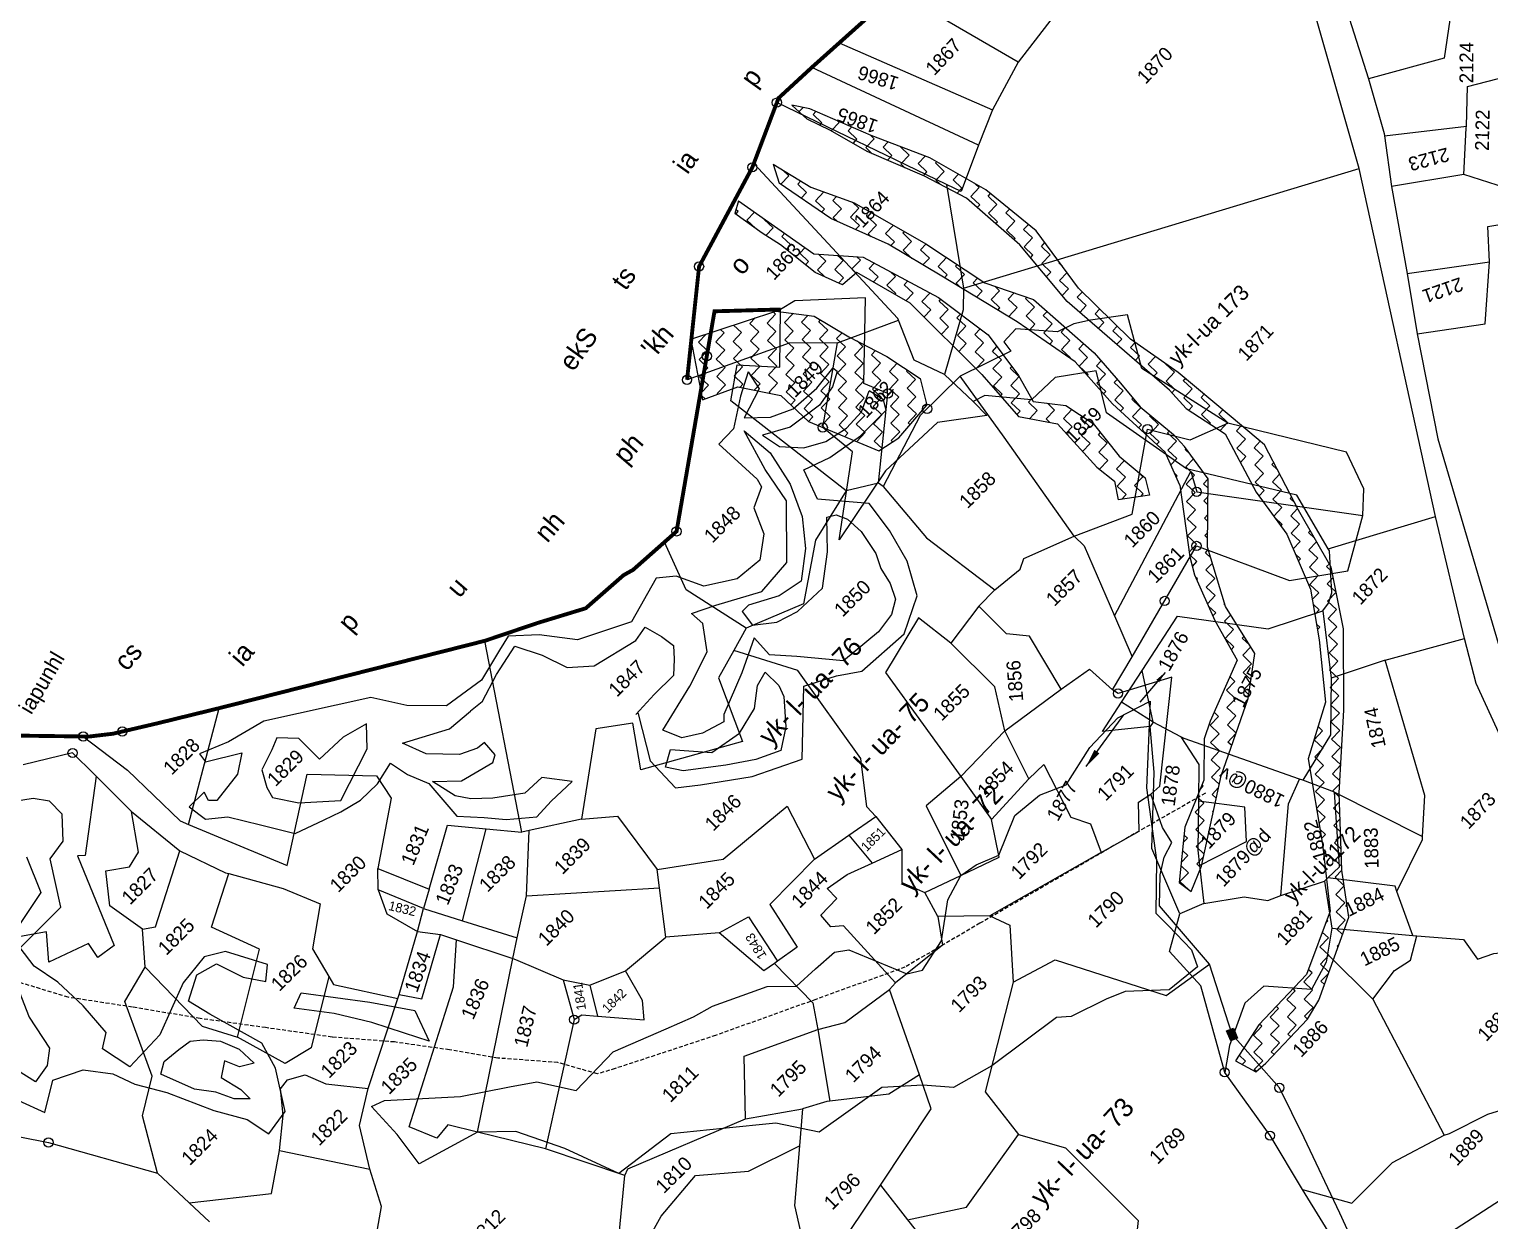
# Model space of a CAD drawing. Header units: metres. Extents: x 302352 to 308863, y 1945987 to 1951649.
# Drawn here: x 304775 to 305545, y 1949064 to 1949692 of the extents above; entities that cross this region are included whole.
import ezdxf

# ---------------------------------------------------------------- set-up
doc = ezdxf.new("R2010")
doc.units = ezdxf.units.M
doc.linetypes.add('DASHED', pattern=[0.75, 0.5, -0.25])
for name, color, linetype in [('LINE_FOOTPATH', 1, 'DASHED'), ('POLY_HATCH', 12, 'Continuous'), ('POLY_PARCEL', 6, 'Continuous'), ('POLY_ROAD', 30, 'Continuous'), ('SYM_ARROW', 1, 'Continuous'), ('SYM_STONE', 1, 'Continuous'), ('TEXT_MAPOUT', 7, 'Continuous'), ('TEXT_PARCEL', 7, 'Continuous'), ('V_BOUND_LINE', 7, 'Continuous')]:
    doc.layers.add(name, color=color, linetype=linetype)
doc.styles.get("Standard").update_dxf_attribs({"font": 'simplex.shx'})
doc.styles.add('TEXT_MAP', font='')
doc.styles.get('TEXT_MAP').set_extended_font_data('Kruti Dev 050')
doc.dimstyles.get("Standard").update_dxf_attribs({"dimtxt": 0.18, "dimasz": 0.18, "dimexe": 0.18, "dimexo": 0.0625, "dimgap": 0.09, "dimtad": 0, "dimtih": 1, "dimtoh": 1, "dimdec": 4, "dimzin": 0, "dimdsep": 46, "dimtxsty": 'Standard', "dimcen": 0.09, "dimadec": 0, "dimazin": 0, "dimtfac": 1, "dimtdec": 4, "dimtofl": 0, "dimtmove": 0, "dimatfit": 3, "dimfxl": 1, "dimtolj": 1, "dimtzin": 0, "dimarcsym": 0})
pattern_1 = [(0, (0, 0), (1.5875, 1.5875), [1.5875, -1.5875]), (90, (1.5875, 0), (-1.5875, 1.5875), [1.5875, -1.5875])]

# ---------------------------------------------------------------- blocks, each defined once
blk = doc.blocks.new('STONE')
blk.add_circle((0, 0), 0.851)
blk = doc.blocks.new('STONESQUAREFILLED')
blk.add_hatch(color=256).paths.add_polyline_path([(0.7, -0.48), (0.7, 0.48), (-0.7, 0.48), (-0.7, -0.48)])
blk.add_lwpolyline([(-0.7, 0.48), (0.7, 0.48), (0.7, -0.48), (-0.7, -0.48)], close=True)
blk = doc.blocks.new('WEEWWEEWWE')
at = {"layer": 'LINE_FOOTPATH'}
blk.add_lwpolyline([(309303.53, 1947043.54), (309294.05, 1947046.11), (309271.12, 1947052.15), (309260.28, 1947054.96), (309249.21, 1947060.11), (309236.78, 1947065.93), (309224.57, 1947072.04), (309222.49, 1947073.15), (309219.9, 1947077.79), (309214.81, 1947083.67), (309211.14, 1947088.81), (309206.84, 1947094.52), (309201.58, 1947100.64), (309196.37, 1947107.54), (309191.22, 1947114.33), (309186.07, 1947121.52), (309181.09, 1947128.26), (309176.97, 1947135.96), (309175.57, 1947141.84), (309176.79, 1947149.43), (309178.25, 1947150.54), (309185.99, 1947153.3), (309195.72, 1947157.19), (309198.19, 1947158.53)], dxfattribs=at)
at = {"layer": 'POLY_HATCH'}
for points in [[(309167.16, 1947123.35), (309168.48, 1947119.87), (309172.14, 1947122.09), (309175.88, 1947120.26), (309178.21, 1947117.2), (309179.28, 1947114.24), (309181.47, 1947110.6), (309184.12, 1947104.69), (309186.32, 1947100.83), (309187.02, 1947097.55), (309190.53, 1947098.11), (309193.59, 1947102.93), (309194.61, 1947106.48), (309192.5, 1947113.83), (309191.71, 1947116.98), (309194.9, 1947118.63), (309197.69, 1947117.84), (309198.93, 1947114.19), (309200.58, 1947111.73), (309202.28, 1947113.11), (309199.61, 1947118.13), (309197.19, 1947119.6), (309192.9, 1947119.12), (309186.04, 1947116.49), (309180.38, 1947116.31), (309179.53, 1947120.43), (309181.37, 1947121.61), (309181.68, 1947126.1), (309181.5, 1947130.59), (309180.81, 1947134.17), (309181.21, 1947137.13), (309188.61, 1947137.15), (309192.03, 1947142.56), (309194.82, 1947142.99), (309197.21, 1947145.54), (309197.23, 1947147.88), (309195.96, 1947149.59), (309191.34, 1947152.93)], [(309190.06, 1947144.89), (309188.09, 1947140.32), (309181.89, 1947139.06)], [(309215.22, 1947138.56), (309215.04, 1947137.27)], [(309300.07, 1947123.61), (309297.15, 1947122.08), (309293.56, 1947119.73), (309290.82, 1947119.64), (309291.14, 1947112.96), (309290.84, 1947111.89), (309288.24, 1947110.67), (309286.77, 1947107.4), (309284, 1947105.33), (309280.26, 1947105.7), (309276.53, 1947108.05), (309274.92, 1947111.46), (309272.89, 1947113.1), (309266.68, 1947111.39), (309260.12, 1947114.62), (309257.06, 1947118.56), (309254.11, 1947121.26), (309252.04, 1947120.79), (309247.67, 1947119.68), (309242.13, 1947120.51), (309238.54, 1947124.13), (309235.98, 1947128.14), (309224.06, 1947135.7), (309218.95, 1947137.02), (309215.22, 1947138.56)], [(309215.04, 1947137.27), (309219.19, 1947134.81), (309216.86, 1947133.25), (309212.58, 1947132.73), (309211.8, 1947133.51), (309212.18, 1947134.64)], [(309209.45, 1947134.64), (309209.82, 1947132.04), (309212.07, 1947130.22), (309214.35, 1947126.53), (309216.7, 1947122.59), (309220.61, 1947121.19), (309222.88, 1947120.42), (309225.72, 1947119.69), (309228.75, 1947119.64), (309231.84, 1947120.36), (309232.35, 1947117.77), (309233.47, 1947115.03), (309233.06, 1947109.47), (309235.45, 1947106.87), (309237.27, 1947104.7), (309240.3, 1947102.17), (309243.04, 1947102.29), (309246.73, 1947102.17), (309244.35, 1947105.27)], [(309209.45, 1947134.64), (309212.18, 1947134.64)], [(309300.07, 1947123.61), (309299.52, 1947121.06), (309295.5, 1947119.77), (309297.97, 1947117.43), (309300.82, 1947116.14), (309304.84, 1947115.88), (309308.14, 1947116.22)], [(309242.27, 1947113.69), (309241.11, 1947113.82), (309238.9, 1947114.86), (309235.92, 1947117.97), (309234.75, 1947121.08), (309240.33, 1947118.1), (309243.83, 1947117.84)], [(309245.78, 1947117.64), (309249.58, 1947118.83), (309253.81, 1947119.73), (309255.48, 1947116.45)], [(309245.78, 1947117.64), (309243.83, 1947117.84)], [(309255.48, 1947116.45), (309256.67, 1947113.04), (309259.28, 1947110.73), (309259.28, 1947110.73)], [(309308.24, 1947115.53), (309306.4, 1947114.58), (309303.54, 1947114.07), (309298.87, 1947114.71), (309295.63, 1947116.53), (309296.15, 1947113.94), (309298.23, 1947111.6), (309300.82, 1947110.18), (309303.93, 1947109.53), (309306.79, 1947109.66), (309309.37, 1947110.87)], [(309308.24, 1947115.53), (309308.14, 1947116.22)], [(309244.35, 1947105.27), (309241.37, 1947105.4), (309238, 1947107.86), (309235.92, 1947109.8), (309234.75, 1947111.49), (309233.98, 1947114.86), (309236.7, 1947112.27), (309241.24, 1947111.1), (309242.15, 1947111.62)], [(309242.15, 1947111.62), (309242.27, 1947113.69)], [(309258.95, 1947102.52), (309258.94, 1947102.34), (309255.78, 1947096.97), (309255.61, 1947092.21), (309258.17, 1947090.19), (309263.65, 1947086.24), (309269.8, 1947083.31), (309276.59, 1947089.84), (309280.51, 1947087.8), (309283.25, 1947085.9), (309290.49, 1947085.48), (309295.15, 1947087.77), (309297.4, 1947091.84), (309298.56, 1947096.25), (309299.13, 1947100.57), (309294.81, 1947105.67), (309296.26, 1947109.59), (309299.74, 1947108.38), (309304.51, 1947107.57), (309309.19, 1947107.57), (309309.89, 1947108.75), (309309.37, 1947110.87)], [(309259.28, 1947110.73), (309265.39, 1947109.25), (309267.46, 1947109.64), (309268.11, 1947107.3), (309268.37, 1947105.36), (309267.21, 1947104.07), (309265.65, 1947102.64), (309262.15, 1947102.64), (309258.65, 1947102.51)]]:
    blk.add_lwpolyline(points, dxfattribs=at)
for points in [[(309174.35, 1947139.42), (309177.3, 1947140.6), (309178.48, 1947136.28), (309175.73, 1947130), (309174.75, 1947125.29), (309172.98, 1947123.92), (309170.42, 1947123.52), (309168.85, 1947130.2), (309168.85, 1947135.89), (309171.8, 1947137.65)], [(309219.45, 1947131.44), (309218.28, 1947129.37), (309217.89, 1947127.94), (309219.84, 1947125.09), (309223.86, 1947121.46), (309230.99, 1947123.8), (309233.2, 1947126.13), (309229.83, 1947127.03), (309225.68, 1947127.16), (309225.68, 1947130.92), (309223.73, 1947132.99), (309222.17, 1947132.35)], [(309294.32, 1947118.58), (309294.71, 1947114.18), (309293.67, 1947109.52), (309291.85, 1947105.5), (309289.26, 1947102.26), (309285.89, 1947099.67), (309282.52, 1947100.32), (309278.89, 1947102.26), (309277.72, 1947102.26), (309277.46, 1947100.06), (309279.92, 1947098.12), (309282.78, 1947097.21), (309287.19, 1947097.08), (309290.95, 1947099.93), (309294.06, 1947103.17), (309295.1, 1947102.52), (309295.74, 1947101.1), (309295.87, 1947098.76), (309295.23, 1947095.4), (309294.32, 1947093.58), (309293.8, 1947091.38), (309292.89, 1947089.44), (309291.08, 1947088.4), (309288.35, 1947088.01), (309282.52, 1947088.53), (309278.63, 1947093.19), (309276.29, 1947095.78), (309276.42, 1947098.76), (309272.14, 1947096.69), (309266.7, 1947094.49), (309266.05, 1947093.84), (309263.07, 1947094.75), (309260.73, 1947096.17), (309259.69, 1947098.63), (309266.18, 1947100.19), (309270.85, 1947101.74), (309273.05, 1947104.72), (309272.92, 1947106.67), (309275.9, 1947105.24), (309281.35, 1947102.26), (309286.28, 1947102.65), (309291.85, 1947108.35), (309292.76, 1947113.14)], [(309202.8, 1947107.48), (309208.21, 1947100.39), (309211.57, 1947095.54), (309210.08, 1947091.44), (309208.58, 1947094.42), (309206.53, 1947098.34), (309203.92, 1947102.63), (309200.74, 1947106.74)], [(309258.65, 1947096.16), (309262.15, 1947092.15), (309266.43, 1947091.37), (309270.06, 1947092.28), (309272.39, 1947094.09), (309274.34, 1947094.61), (309274.34, 1947092.15), (309273.82, 1947090.72), (309271.23, 1947087.74), (309268.63, 1947086.06), (309265.52, 1947087.48), (309262.28, 1947089.69), (309257.87, 1947093.05), (309256.57, 1947095)], [(309269.55, 1947036.57), (309259.23, 1947038.04), (309253.81, 1947039.55), (309251.2, 1947042.53), (309247.21, 1947046.07), (309237.45, 1947047.7), (309234.3, 1947052.44), (309228.98, 1947056.77), (309223.74, 1947061.01), (309215.4, 1947062.1), (309212.73, 1947069.28), (309209.81, 1947075.31), (309206.24, 1947078.72), (309198.04, 1947081.15), (309198.68, 1947085.81), (309198.87, 1947090.71), (309200.61, 1947090.09), (309207.9, 1947083.54), (309213.28, 1947079.98), (309216.2, 1947077.94), (309219.04, 1947073.58), (309225.92, 1947073.76), (309232.88, 1947071.03), (309236.46, 1947069.63), (309239.16, 1947068.9), (309245.94, 1947065.72), (309248.66, 1947063.07), (309251.97, 1947062.92), (309255.22, 1947062.73), (309256.74, 1947061.66), (309259.84, 1947054.18), (309261.64, 1947053.09), (309266.03, 1947054.03), (309270.31, 1947057.23), (309273.73, 1947058.26), (309276.11, 1947057.84), (309279.05, 1947056.67), (309284.11, 1947058.84), (309288.19, 1947058.44), (309291.61, 1947056.96), (309297.15, 1947058.24), (309302.41, 1947058.38), (309306.87, 1947056.98), (309298.66, 1947049.37), (309293.01, 1947041.88), (309288.09, 1947037.09), (309288.11, 1947034.77), (309288.03, 1947030.51), (309287.04, 1947028.39), (309282.37, 1947028.87), (309278.18, 1947032.72), (309275.78, 1947033.75), (309270.98, 1947035.32)]]:
    blk.add_lwpolyline(points, close=True, dxfattribs=at)
at = {"layer": 'POLY_HATCH', "lineweight": -2}
blk.add_lwpolyline([(309184.03, 1947113.67), (309186.44, 1947113.43), (309188.25, 1947113.19), (309189.58, 1947112.1), (309191.03, 1947110.42), (309191.99, 1947108), (309192.11, 1947105.35), (309190.42, 1947106.32), (309189.58, 1947108.24), (309187.77, 1947107.04), (309188.49, 1947104.14), (309188.49, 1947102.46), (309187.05, 1947103.9), (309185.96, 1947106.19), (309184.27, 1947108.37), (309182.58, 1947112.83)], close=True, dxfattribs=at)
at = {"layer": 'POLY_PARCEL'}
for points in [[(309203.73, 1947145.92), (309203.73, 1947146.27), (309203.7, 1947150.18), (309198.1, 1947153.6)], [(309203.73, 1947145.92), (309195.5, 1947139.67), (309194.79, 1947140.32), (309190, 1947128.83), (309187.4, 1947129.21), (309187.83, 1947131.35), (309182.51, 1947133.24), (309185.06, 1947136.19), (309164.44, 1947150.48)], [(309206.17, 1947150.72), (309207.17, 1947143.61), (309207.36, 1947134.18), (309207.81, 1947133.11)], [(309203.75, 1947139.49), (309203.73, 1947145.92)], [(309207.81, 1947133.11), (309221.15, 1947140.96)], [(309194.09, 1947127.72), (309193.21, 1947132.84), (309196.01, 1947136.39), (309198.55, 1947134.6), (309200.7, 1947135.13), (309203.75, 1947139.49)], [(309203.75, 1947139.49), (309204.62, 1947131.49)], [(309207.81, 1947133.11), (309213.08, 1947120.4), (309223.2, 1947126.92), (309229.38, 1947120.45), (309228.7, 1947117.1), (309221.08, 1947111.88)], [(309194.09, 1947127.72), (309195.47, 1947126.75), (309204.62, 1947131.49)], [(309204.62, 1947131.49), (309206.78, 1947125.35), (309207, 1947124.97)], [(309157.64, 1947129.33), (309166.09, 1947116.78), (309173.27, 1947104.06)], [(309190.88, 1947124.02), (309194.09, 1947127.72)], [(309192.95, 1947109.23), (309202.92, 1947115.27), (309200.55, 1947121.62), (309207, 1947124.97)], [(309207, 1947124.97), (309210.61, 1947118.68), (309212.6, 1947113.91), (309207.82, 1947110.5), (309206.78, 1947106.46)], [(309298.19, 1947103.82), (309295.83, 1947122.53), (309299.69, 1947125.22), (309303.38, 1947121.15), (309308.7, 1947126.35)], [(309301.85, 1947101.57), (309310.85, 1947108.92), (309309.58, 1947112.02), (309317.53, 1947119.69), (309310.78, 1947125.87), (309308.7, 1947126.35)], [(309173.27, 1947104.06), (309177.11, 1947110.66), (309181.6, 1947113.44), (309185.86, 1947122.73), (309190.88, 1947124.02)], [(309190.88, 1947124.02), (309190.7, 1947113.44), (309192.95, 1947109.23)], [(309237.55, 1947102.1), (309251.56, 1947122.96)], [(309276.59, 1947100.38), (309274.59, 1947109.31), (309276.95, 1947115.65)], [(309219.19, 1947109.89), (309221.08, 1947111.88)], [(309221.08, 1947111.88), (309223.88, 1947105.34)], [(309219.19, 1947109.89), (309217.78, 1947106.93), (309218.98, 1947102.52)], [(309221.6, 1947104.08), (309219.19, 1947109.89)], [(309206.78, 1947106.46), (309198.68, 1947101.55), (309194.88, 1947102.5), (309192.95, 1947109.23)], [(309223.88, 1947105.34), (309231.4, 1947109.5), (309234.6, 1947105.65)], [(309206.78, 1947106.46), (309206.49, 1947105.31), (309211.11, 1947098.18)], [(309173.47, 1947098.5), (309173.27, 1947104.06)], [(309218.98, 1947102.52), (309221.6, 1947104.08)], [(309223.88, 1947105.34), (309221.6, 1947104.08)], [(309221.6, 1947104.08), (309224.06, 1947099.41)], [(309224.06, 1947099.41), (309234.6, 1947105.65)], [(309234.6, 1947105.65), (309237.55, 1947102.1)], [(309273.44, 1947099.46), (309269.53, 1947098.33), (309265.95, 1947090.37), (309254.1, 1947097), (309257.59, 1947101.99), (309253.71, 1947104.82), (309244.18, 1947097.86)], [(309211.58, 1947098.44), (309218.98, 1947102.52)], [(309218.98, 1947102.52), (309220.81, 1947100.18)], [(309298.19, 1947103.82), (309290.91, 1947102.1), (309284.03, 1947097.38), (309276.59, 1947100.38)], [(309301.85, 1947101.57), (309298.19, 1947103.82)], [(309319.04, 1947103.92), (309311.8, 1947103.97), (309301.97, 1947100.84)], [(309314.89, 1947078.96), (309317.52, 1947094.36), (309319.04, 1947103.92)], [(309339.21, 1947075.31), (309336.36, 1947088.13), (309339.9, 1947094.33), (309336.04, 1947097.2), (309334.19, 1947098.39), (309331.97, 1947099.13), (309328.44, 1947103.21), (309326.13, 1947103.1), (309325.95, 1947101.61), (309319.04, 1947103.92)], [(309186.47, 1947095.04), (309190.02, 1947097.95), (309192.17, 1947100.6), (309193.62, 1947100.8), (309195.71, 1947099.63), (309196.76, 1947096.92), (309200.22, 1947092.67)], [(309232.2, 1947095.87), (309238.36, 1947101.58)], [(309238.36, 1947101.58), (309237.55, 1947102.1)], [(309244.18, 1947097.86), (309238.36, 1947101.58)], [(309276.59, 1947100.38), (309273.44, 1947099.46)], [(309301.97, 1947100.84), (309301.26, 1947092.24), (309302.79, 1947081.27)], [(309301.97, 1947100.84), (309301.85, 1947101.57)], [(309173.47, 1947098.5), (309181.83, 1947091.88), (309186.47, 1947095.04)], [(309173.6, 1947094.92), (309173.47, 1947098.5)], [(309211.11, 1947098.18), (309211.58, 1947098.44)], [(309211.58, 1947098.44), (309213.27, 1947095.96), (309220.81, 1947100.18)], [(309220.81, 1947100.18), (309221.79, 1947098.22)], [(309224.06, 1947099.41), (309227.51, 1947092.88)], [(309271.31, 1947071.37), (309271.37, 1947073.09), (309275.2, 1947078.03), (309277.45, 1947091.81), (309273.44, 1947099.46)], [(309200.22, 1947092.67), (309211.11, 1947098.18)], [(309206.24, 1947078.72), (309204.18, 1947082.12), (309201.96, 1947081.86), (309200.48, 1947085.43), (309217.24, 1947094.2), (309221.79, 1947098.22)], [(309221.79, 1947098.22), (309225.24, 1947091.37)], [(309244.18, 1947097.86), (309247.74, 1947094.86), (309246.53, 1947086.41)], [(309186.47, 1947095.04), (309193.02, 1947085.14)], [(309227.51, 1947092.88), (309232.2, 1947095.87)], [(309232.2, 1947095.87), (309245.07, 1947084.51)], [(309225.24, 1947091.37), (309227.51, 1947092.88)], [(309193.02, 1947085.14), (309196.07, 1947090.06), (309200.22, 1947092.67)], [(309206.24, 1947078.72), (309225.24, 1947091.37)], [(309225.24, 1947091.37), (309225.39, 1947091.06), (309227.9, 1947084.87)], [(309245.07, 1947084.51), (309246.53, 1947086.41)], [(309246.53, 1947086.41), (309253.49, 1947081.36), (309264.15, 1947080.36), (309261.81, 1947073.04)], [(309293.94, 1947080.39), (309293.27, 1947085.65), (309285.28, 1947083.66), (309282.72, 1947067.3)], [(309178.68, 1947072.02), (309187.34, 1947075.32), (309188.28, 1947078.97), (309190.72, 1947080.66), (309193.02, 1947085.14)], [(309227.9, 1947084.87), (309225.29, 1947080.23)], [(309227.9, 1947084.87), (309229.83, 1947081.96)], [(309241.16, 1947079.42), (309245.07, 1947084.51)], [(309229.83, 1947081.96), (309227.75, 1947078.42)], [(309229.83, 1947081.96), (309234.44, 1947080.02)], [(309302.79, 1947081.27), (309306.99, 1947080.85), (309308.3, 1947081.49), (309314.89, 1947078.96)], [(309322.23, 1947075.68), (309331.36, 1947082.07), (309334.28, 1947077.2), (309339.21, 1947075.31)], [(309225.29, 1947080.23), (309210.93, 1947071.01)], [(309225.29, 1947080.23), (309226.43, 1947079.95), (309227.75, 1947078.42)], [(309227.75, 1947078.42), (309231.66, 1947073.87), (309233.28, 1947075.77), (309234.44, 1947080.02)], [(309234.44, 1947080.02), (309241.16, 1947079.42)], [(309290.88, 1947067.46), (309293.99, 1947072.4), (309293.94, 1947080.39)], [(309299.83, 1947081.22), (309293.94, 1947080.39)], [(309299.83, 1947081.22), (309302.79, 1947081.27)], [(309299.85, 1947066.16), (309301.74, 1947073.87), (309299.85, 1947076.2), (309299.83, 1947081.22)], [(309210.93, 1947071.01), (309206.24, 1947078.72)], [(309246.43, 1947074.98), (309241.16, 1947079.42)], [(309314.89, 1947078.96), (309314.93, 1947077.17), (309311.35, 1947068.02)], [(309314.89, 1947078.96), (309322.23, 1947075.68)], [(309246.43, 1947074.98), (309250.56, 1947073.77)], [(309248.71, 1947067.16), (309247.04, 1947067.44), (309246.43, 1947074.98)], [(309311.35, 1947068.02), (309331.48, 1947074.26), (309330.14, 1947071.87), (309343.17, 1947054.6)], [(309343.17, 1947054.6), (309345.68, 1947056.97), (309347.44, 1947061.88), (309339.21, 1947075.31)], [(309250.56, 1947073.77), (309249.2, 1947067.08)], [(309261.81, 1947073.04), (309253.62, 1947072.95), (309252.24, 1947066.58), (309249.2, 1947067.08)], [(309261.81, 1947073.04), (309267.13, 1947072.11)], [(309267.13, 1947072.11), (309266.75, 1947067.45)], [(309267.13, 1947072.11), (309271.31, 1947071.37)], [(309215.75, 1947061.4), (309210.93, 1947071.01)], [(309271.31, 1947071.37), (309270.7, 1947065.99)], [(309258.01, 1947054.38), (309258.43, 1947064.33), (309257.18, 1947065.36), (309257.32, 1947067.38), (309260.29, 1947067.41), (309260.32, 1947069.21), (309263.4, 1947068.68), (309266.75, 1947067.45)], [(309248.71, 1947067.16), (309248.62, 1947060.07), (309246.63, 1947057.18)], [(309249.2, 1947067.08), (309248.71, 1947067.16)], [(309266.75, 1947067.45), (309270.7, 1947065.99)], [(309282.72, 1947067.3), (309276.86, 1947067.77), (309273.73, 1947058.26)], [(309282.72, 1947067.3), (309281.61, 1947060.59)], [(309282.72, 1947067.3), (309290.88, 1947067.46)], [(309288.72, 1947060.92), (309290.88, 1947067.46)], [(309290.88, 1947067.46), (309299.85, 1947066.16)], [(309311.35, 1947068.02), (309309.25, 1947062.65)], [(309309.25, 1947062.65), (309325.21, 1947066.94), (309330.56, 1947055.35), (309336.75, 1947050.91), (309343.17, 1947054.6)], [(309270.7, 1947065.99), (309267.67, 1947062.97), (309268.89, 1947059.98)], [(309299.85, 1947066.16), (309304.21, 1947065.41), (309304.45, 1947061.42)], [(309304.45, 1947061.42), (309309.25, 1947062.65)], [(309205.43, 1947051.47), (309205.39, 1947052.82), (309215.75, 1947061.4)], [(309215.75, 1947061.4), (309216.63, 1947061.7), (309231.94, 1947055.59)], [(309231.94, 1947055.59), (309237.48, 1947061.44), (309246.63, 1947057.18)], [(309281.61, 1947060.59), (309288.72, 1947060.92)], [(309288.72, 1947060.92), (309291.38, 1947060.86), (309289.08, 1947053.57), (309290.25, 1947051.19), (309288.64, 1947047.58)], [(309298.48, 1947048.4), (309300, 1947048.33), (309311.02, 1947057.19), (309304.63, 1947060.6), (309304.45, 1947061.42)], [(309267.9, 1947056.59), (309268.89, 1947059.98)], [(309268.89, 1947059.98), (309273.73, 1947058.26)], [(309273.73, 1947058.26), (309278.89, 1947056.43), (309281.61, 1947060.59)], [(309246.63, 1947057.18), (309241.24, 1947049.52)], [(309246.63, 1947057.18), (309249.75, 1947055.37), (309256.84, 1947054.31)], [(309231.94, 1947055.59), (309238.02, 1947051.32)], [(309267.9, 1947056.59), (309265.7, 1947053.57), (309258.01, 1947054.38)], [(309272.7, 1947051.91), (309267.9, 1947056.59)], [(309205.43, 1947051.47), (309215.38, 1947054.34), (309222.23, 1947054.96), (309227.44, 1947050.53), (309234.39, 1947048.23)], [(309251.82, 1947043.82), (309256.84, 1947054.31)], [(309256.84, 1947054.31), (309258.01, 1947054.38)], [(309238.02, 1947051.32), (309234.39, 1947048.23)], [(309241.24, 1947049.52), (309240.91, 1947049.78), (309238.02, 1947051.32)], [(309272.7, 1947051.91), (309273.7, 1947049.27), (309268.82, 1947043.74)], [(309288.64, 1947047.58), (309272.7, 1947051.91)], [(309251.82, 1947043.82), (309247.27, 1947044.82), (309241.24, 1947049.52)], [(309234.39, 1947048.23), (309228.52, 1947043.22), (309224.31, 1947036.51)], [(309288.38, 1947027.57), (309289.12, 1947037.43), (309291.98, 1947040.19), (309293.98, 1947041.46), (309295.98, 1947042.09), (309296.51, 1947044.33), (309298.48, 1947048.4)], [(309288.64, 1947047.58), (309294.05, 1947046.11), (309296.63, 1947048.8), (309298.48, 1947048.4)], [(309238.23, 1947037.28), (309249.8, 1947039.62), (309251.82, 1947043.82)], [(309268.82, 1947043.74), (309256.26, 1947036.28), (309255.45, 1947029.36)], [(309268.82, 1947043.74), (309274.65, 1947041.98), (309281.57, 1947028.64), (309288.38, 1947027.57)], [(309227.55, 1947035.13), (309238.23, 1947037.28)], [(309238.23, 1947037.28), (309237.54, 1947031.64)], [(309237.54, 1947031.64), (309236.29, 1947020.63)], [(309237.54, 1947031.64), (309244.07, 1947027.43), (309255.45, 1947029.36)], [(309255.45, 1947029.36), (309258.52, 1947023.86), (309258.58, 1947010.61), (309257.04, 1947009.4), (309253.86, 1947009.38)], [(309274, 1946983.02), (309277.68, 1946992.96), (309281.24, 1947003.09), (309283.53, 1947009.91), (309284.05, 1947019.08), (309288.38, 1947027.57)]]:
    blk.add_lwpolyline(points, dxfattribs=at)
at = {"layer": 'V_BOUND_LINE', "const_width": 0.5}
for points in [[(309206.17, 1947150.72), (309200.55, 1947156.46), (309199.52, 1947156.77), (309198.73, 1947166.69)], [(309221.15, 1947140.96), (309214.13, 1947145.19), (309209.14, 1947148.27), (309206.69, 1947150.19), (309206.17, 1947150.72)], [(309251.56, 1947122.96), (309221.15, 1947140.96)], [(309308.7, 1947126.35), (309302.49, 1947132.19), (309279.02, 1947115.53), (309276.95, 1947115.65)], [(309276.95, 1947115.65), (309271.55, 1947115.97), (309270.19, 1947116.35), (309263.74, 1947116.76), (309258.01, 1947119.79), (309251.56, 1947122.96)]]:
    blk.add_lwpolyline(points, dxfattribs=at)
at = {"layer": 'SYM_STONE', "xscale": 0.7, "yscale": 0.7, "zscale": 0.7}
for p in [(309206.17, 1947150.72), (309203.7, 1947150.18), (309210.2, 1947147.62), (309297.71, 1947128.79), (309166.09, 1947116.78), (309279.02, 1947115.53), (309310.85, 1947108.92), (309313.06, 1947103.96), (309331.36, 1947082.07), (309225.29, 1947080.23), (309330.14, 1947071.87), (309325.21, 1947066.94), (309317.3, 1947064.81), (309304.63, 1947060.6), (309283.53, 1947009.91)]:
    blk.add_blockref('STONE', p, dxfattribs=at)
at = {"layer": 'SYM_STONE', "rotation": 67.77731843026191}
blk.add_blockref('STONESQUAREFILLED', (309284.05, 1947019.08), dxfattribs=at)
at = {"layer": 'TEXT_MAPOUT', "style": 'TEXT_MAP'}
for s, height, rotation, p in [('iapunhl', 2, 14.5656, (309203.34, 1947157.37)), ('cs', 2.5, 4.5673, (309216, 1947152.63)), ('ia', 2.5, 4.5673, (309226.95, 1947142.54)), ('p', 2.5, 4.5673, (309239.99, 1947135.82)), ("'kh", 2.5, 4.5673, (309292.6, 1947133.3)), ('o', 2.5, 4.5673, (309308.18, 1947132.88)), ('u', 2.5, 4.5673, (309253.04, 1947129.1)), ('nh', 2.5, 4.5673, (309266.09, 1947126.15)), ('ph', 2.5, 4.5673, (309280.4, 1947126.15))]:
    blk.add_text(s, height=height, rotation=rotation, dxfattribs=at).set_placement(p)
for s, p in [('yk-l-ua 173', (309339.79, 1947085.04)), ('yk-l-ua172', (309301.5, 1947025.46))]:
    blk.add_text(s, height=2, dxfattribs=at).set_placement(p)
at = {"layer": 'TEXT_PARCEL', "style": 'TEXT_MAP'}
for s, height, p in [('1828', 1.8, (309210.66, 1947139.08)), ('1827', 1.8, (309195.07, 1947131.01)), ('1829', 1.8, (309219.12, 1947128.59)), ('1825', 1.8, (309193.8, 1947123.1)), ('1849', 1.8, (309301.92, 1947116.92)), ('1830', 1.8, (309215.19, 1947113.21)), ('1848', 1.8, (309281.17, 1947111.14)), ('1826', 1.8, (309200.84, 1947109.53)), ('1847', 1.8, (309258.45, 1947105.75)), ('1824', 1.8, (309176.84, 1947101.77)), ('1838', 1.8, (309228.87, 1947099.67)), ('1823', 1.8, (309197.49, 1947097.07)), ('1839', 1.8, (309237.34, 1947094.48)), ('1822', 1.8, (309190.43, 1947091.79)), ('1850', 1.8, (309286.33, 1947092.55)), ('1858', 1.8, (309307.62, 1947091.09)), ('1835', 1.8, (309201.51, 1947090.14)), ('1840', 1.8, (309229.35, 1947089.39)), ('1859', 1.8, (309323.21, 1947087.34)), ('1846', 1.8, (309255.04, 1947084.73)), ('1845', 1.8, (309247.38, 1947078.2)), ('1842', 1.2, (309228.89, 1947077.73)), ('1855', 1.8, (309285.93, 1947074.03)), ('1857', 1.8, (309306.65, 1947074.27)), ('1860', 1.8, (309319.07, 1947072.54)), ('1844', 1.8, (309255.94, 1947069.83)), ('1851', 1.2, (309267.24, 1947068.95)), ('1812', 1.8, (309195.76, 1947068.27)), ('1861', 1.8, (309318.01, 1947067.15)), ('1811', 1.8, (309226.47, 1947063.84)), ('1854', 1.8, (309282.96, 1947063)), ('1852', 1.8, (309260.33, 1947060.67)), ('1810', 1.8, (309217.6, 1947056.11)), ('1795', 1.8, (309236.82, 1947054.52)), ('1792', 1.8, (309278.62, 1947052.52)), ('1791', 1.8, (309293.64, 1947051.82)), ('1794', 1.8, (309244.98, 1947049.01)), ('1793', 1.8, (309261, 1947045.81)), ('1790', 1.8, (309281.23, 1947041.11)), ('1796', 1.8, (309231.51, 1947039.31)), ('1798', 1.8, (309244.76, 1947019.63)), ('1789', 1.8, (309265.38, 1947013.91))]:
    blk.add_text(s, height=height, dxfattribs=at).set_placement(p)
for s, height, rotation, p in [('1831', 1.8, 22.2767, (309224.51, 1947108.85)), ('1832', 1.2, 301.6724, (309218.24, 1947107.2)), ('1833', 1.8, 22.6846, (309224.05, 1947102.08)), ('1834', 1.8, 25.221, (309213.31, 1947096.89)), ('1836', 1.8, 21.5428, (309215.97, 1947089.31)), ('1837', 1.8, 31.3923, (309218.4, 1947081.89)), ('1841', 1.2, 53.4284, (309227.3, 1947080.07)), ('1843', 1.2, 75.9569, (309248.71, 1947068.53)), ('1856', 1.8, 49.6448, (309295.28, 1947068.5)), ('1853', 1.8, 38.1933, (309277.1, 1947061.09))]:
    blk.add_text(s, height=height, rotation=rotation, dxfattribs=at).set_placement(p)
blk = doc.blocks.new('TEXTARROW')
blk.add_leader([(0.04, -0.01), (8.68, -0.01)], dimstyle='Standard', override={"dimtxt": 2.5, "dimasz": 2.5, "dimexe": 1.25, "dimexo": 0.625, "dimgap": 0.625, "dimtad": 1, "dimtih": 0, "dimtoh": 0, "dimzin": 8, "dimcen": 2.5, "dimtofl": 1})
blk = doc.blocks.new('EEW')
at = {"layer": 'POLY_HATCH'}
h = blk.add_hatch(dxfattribs=at)
h.set_pattern_fill('ZIGZAG', color=256, scale=0.5, style=0)
h.set_pattern_definition(pattern_1)
h.paths.add_polyline_path([(292.86, 706.2), (293.93, 700.28), (291.21, 692.11), (289.96, 685.46), (286.87, 678.32), (282.87, 672.95), (277.53, 666.79), (270.66, 663.38), (263.85, 654.41), (258.2, 647.7), (250.11, 644.28), (241.1, 644.28), (235.63, 643.25), (236.39, 640.38), (238.13, 640.18), (245.96, 640.18), (248.79, 640.83), (259.33, 645.39), (263.14, 650.24), (270.2, 657.41), (278.43, 664.36), (286.07, 671.67), (290.82, 678.33), (293.25, 686.51), (296.4, 695.56), (296.08, 701.21), (295.53, 710.18), (294.41, 717.64), (294.59, 727.12), (296.22, 736.24), (295.6, 744.64), (293.61, 752.82), (290.46, 760.35), (287.52, 768.53), (286.25, 770.55), (286.31, 767.85), (287.33, 764.66), (288.61, 759.31), (291.41, 751.66), (293.07, 745.73), (293.45, 736.55), (292.31, 726.99), (293.07, 709.4)])
h = blk.add_hatch(dxfattribs=at)
h.set_pattern_fill('ZIGZAG', color=256, scale=0.5, style=0)
h.set_pattern_definition(pattern_1)
h.paths.add_polyline_path([(281.72, 749.03), (283.51, 741.13), (285.93, 729.91), (287.34, 720.86), (286.7, 713.59), (286.83, 704.29), (285.04, 699.95), (279.15, 692.59), (277.88, 690.56), (275.38, 684.56), (273.61, 678.91), (265.45, 676.01), (263.24, 675), (259.29, 671.31), (253.17, 668.92), (247.41, 664.51), (247.63, 662.58), (250.96, 663.86), (261.25, 670.09), (270.99, 674.42), (275.85, 677.83), (277.65, 684.79), (281.65, 691.8), (288.16, 697.84), (289.1, 702.97), (289.24, 705.06), (288.86, 710.7), (289.37, 714.66), (289.88, 719.88), (289.5, 730.34), (286.7, 736.46), (285.16, 745.51), (282.61, 755.96), (280.19, 761.44), (279.04, 767.05), (277.76, 764.76), (279.04, 756.72)])
h = blk.add_hatch(dxfattribs=at)
h.set_pattern_fill('ZIGZAG', color=256, scale=0.5, style=0)
h.set_pattern_definition(pattern_1)
h.paths.add_polyline_path([(276.24, 749.46), (278.15, 741.68), (277.77, 728.55), (277.12, 721.33), (279.91, 716.99), (279.3, 709.39), (279.55, 706.49), (278.14, 704.46), (281.38, 701.91), (282.62, 703.9), (282.36, 708.28), (283.13, 713.64), (282.36, 717.84), (279.81, 721.29), (280.96, 724.98), (282.11, 731.49), (281.21, 739.52), (278.28, 750.22), (274.2, 755.2), (272.46, 767.05), (270.93, 766.28), (271.52, 761.95), (272.03, 759.15), (272.54, 753.41), (273.81, 749.71)])
h = blk.add_hatch(dxfattribs=at)
h.set_pattern_fill('ZIGZAG', color=256, scale=0.5, style=0)
h.set_pattern_definition(pattern_1)
h.paths.add_polyline_path([(269.48, 744.49), (268.33, 749.59), (265.39, 753.67), (255.14, 759.17), (250.45, 752.67), (254.84, 750.5), (257.84, 745.65), (257.88, 740.73), (261.4, 731.46), (264.4, 730.74), (269.99, 730.98), (271.9, 734.03), (271.01, 739.13)])
for points in [[(292.86, 706.2), (293.93, 700.28), (291.21, 692.11), (289.96, 685.46), (286.87, 678.32), (282.87, 672.95), (277.53, 666.79), (270.66, 663.38), (263.85, 654.41), (258.2, 647.7), (250.11, 644.28), (241.1, 644.28), (235.63, 643.25), (236.39, 640.38), (238.13, 640.18), (245.96, 640.18), (248.79, 640.83), (259.33, 645.39), (263.14, 650.24), (270.2, 657.41), (278.43, 664.36), (286.07, 671.67), (290.82, 678.33), (293.25, 686.51), (296.4, 695.56), (296.08, 701.21), (295.53, 710.18), (294.41, 717.64), (294.59, 727.12), (296.22, 736.24), (295.6, 744.64), (293.61, 752.82), (290.46, 760.35), (287.52, 768.53), (286.25, 770.55)], [(286.31, 767.85), (286.25, 770.55)], [(293.07, 709.4), (292.31, 726.99), (293.45, 736.55), (293.07, 745.73), (291.41, 751.66), (288.61, 759.31), (287.33, 764.66), (286.31, 767.85)], [(272.46, 767.05), (270.93, 766.28)], [(277.77, 728.55), (278.15, 741.68), (276.24, 749.46), (273.81, 749.71), (272.54, 753.41), (272.03, 759.15), (271.52, 761.95), (270.93, 766.28)], [(272.46, 767.05), (274.2, 755.2), (278.28, 750.22), (281.21, 739.52), (282.11, 731.49), (280.96, 724.98), (279.81, 721.29), (282.36, 717.84), (283.13, 713.64), (282.36, 708.28), (282.62, 703.9)], [(279.04, 767.05), (277.76, 764.76)], [(279.04, 767.05), (280.19, 761.44), (282.61, 755.96), (285.16, 745.51), (286.7, 736.46), (289.5, 730.34), (289.88, 719.88), (289.37, 714.66), (288.86, 710.7), (289.24, 705.06)], [(285.04, 699.95), (286.83, 704.29), (286.7, 713.59), (287.34, 720.86), (285.93, 729.91), (283.51, 741.13), (281.72, 749.03), (279.04, 756.72), (277.76, 764.76)], [(255.14, 759.17), (250.45, 752.67), (254.84, 750.5), (257.84, 745.65), (257.88, 740.73), (261.4, 731.46), (264.4, 730.74), (269.99, 730.98)], [(255.14, 759.17), (265.39, 753.67), (268.33, 749.59), (269.48, 744.49), (271.01, 739.13), (271.9, 734.03), (269.99, 730.98)], [(277.77, 728.55), (277.12, 721.33), (279.91, 716.99), (279.3, 709.39), (279.55, 706.49), (278.14, 704.46)], [(292.86, 706.2), (293.07, 709.4)], [(289.1, 702.97), (289.24, 705.06)], [(285.04, 699.95), (279.15, 692.59), (277.88, 690.56), (275.38, 684.56), (273.61, 678.91), (265.45, 676.01), (263.24, 675), (259.29, 671.31), (253.17, 668.92), (247.41, 664.51), (247.63, 662.58), (250.96, 663.86), (261.25, 670.09), (270.99, 674.42), (275.85, 677.83), (277.65, 684.79), (281.65, 691.8), (288.16, 697.84), (289.1, 702.97)], [(282.62, 703.9), (281.38, 701.91), (278.14, 704.46)]]:
    blk.add_lwpolyline(points, dxfattribs=at)
at = {"layer": 'POLY_PARCEL'}
for points in [[(292.58, 748.88), (285.17, 772.2)], [(299.15, 749.33), (291.6, 772.04)], [(296.37, 771.64), (303.77, 751.18)], [(310.54, 753), (306.36, 770.8)], [(275.46, 741.26), (275.57, 741.49), (277.36, 768.94)], [(267.9, 745.01), (263.55, 749.53), (250.95, 755.91)], [(326.85, 754.27), (326.59, 754.65), (310.54, 753)], [(310.54, 753), (303.77, 751.18)], [(303.77, 751.18), (299.15, 749.33)], [(292.58, 748.88), (284.31, 737.99)], [(299.15, 749.33), (293.22, 746.85), (292.58, 748.88)], [(274.47, 726.96), (274.35, 724.4), (269.28, 728.45), (260.1, 729.04), (249.43, 727.27), (258.92, 733.84), (258.57, 738.83), (267.9, 745.01)], [(267.9, 745.01), (275.46, 741.26)], [(274.46, 732.09), (273.09, 736.2), (275.46, 741.26)], [(284.31, 737.99), (282.22, 736.07), (274.46, 732.09)], [(284.31, 737.99), (330.96, 711.29)], [(274.46, 732.09), (274.47, 726.96)], [(292.27, 680.23), (294.51, 688), (287.15, 700.77), (285.3, 713.32), (288.33, 718.07), (284.04, 721.34), (279.83, 721.61), (276.09, 726.37), (274.47, 726.96)], [(353.11, 716.03), (348.97, 713.11), (340.28, 718.41)], [(336.31, 711.85), (344.54, 704.95)], [(344.54, 704.95), (348.39, 708.39), (352.94, 705.52)], [(339.77, 700.87), (332.15, 706.66)], [(339.77, 700.87), (344.35, 704.78), (344.54, 704.95)], [(350.57, 703.36), (342.22, 695.77), (339.77, 700.87)], [(325.34, 697.38), (333.79, 690.66)], [(333.79, 690.66), (336.99, 693.97), (339.09, 692.39), (341, 692.44), (345.26, 687.69), (342.68, 683.19), (345.31, 679.04), (333.4, 669.79)], [(320.54, 691.04), (327.53, 685.52), (333.79, 690.66)], [(264.14, 686.95), (272.46, 688.47), (279.33, 678.77), (285.95, 675.22)], [(259.59, 681.19), (254.83, 685.24), (259.33, 686.07)], [(259.33, 686.07), (264.14, 686.95)], [(260.23, 681.3), (259.33, 686.07)], [(260.23, 681.3), (264.14, 686.95)], [(244.51, 661.65), (248.21, 670.15), (255.61, 676.75), (259.59, 681.19)], [(260.23, 681.3), (259.59, 681.19)], [(261.34, 677.39), (260.23, 681.3)], [(287.14, 675.36), (288.45, 675.97), (292.19, 679.94), (292.27, 680.23)], [(292.27, 680.23), (304.89, 673)], [(261.34, 677.39), (260.33, 673.21), (256.84, 669.98)], [(267.94, 662.4), (261.47, 676.92), (261.34, 677.39)], [(285.95, 675.22), (280.32, 668.41)], [(285.95, 675.22), (287.14, 675.36)], [(256.84, 669.98), (252.15, 665.63), (250.86, 664.11)], [(257.32, 661.84), (260.4, 665.04), (256.84, 669.98)], [(280.32, 668.41), (274.9, 663.4), (268.13, 661.97)], [(286.86, 664.92), (280.32, 668.41)], [(273.54, 645.63), (277.62, 649.08), (286.86, 664.92)], [(286.86, 664.92), (295.96, 659.36)], [(250.86, 664.11), (247.66, 660.33)], [(250.86, 664.11), (257.32, 661.84)], [(233.57, 643.25), (239.63, 653.24), (240.06, 659.26), (244.51, 661.65)], [(247.66, 660.33), (244.51, 661.65)], [(255.27, 653.76), (264.65, 661.21), (267.94, 662.4)], [(268.13, 661.97), (267.94, 662.4)], [(269.84, 657.89), (268.13, 661.97)], [(247.66, 660.33), (251.88, 657.09), (253.65, 654.52), (255.27, 653.76)], [(261.15, 650.87), (263.24, 650.77), (269.84, 657.89)], [(269.84, 657.89), (273.54, 645.63)], [(255.27, 653.76), (260.54, 650.9)], [(260.54, 650.9), (256.75, 646.01)], [(260.54, 650.9), (261.15, 650.87)], [(266.03, 643.12), (266.36, 643.78), (261.15, 650.87)], [(253.9, 644.1), (253.04, 643.53), (249.14, 642.43), (245.21, 647.27), (241.9, 647.53), (236.53, 645.21), (233.57, 643.25)], [(256.75, 646.01), (253.9, 644.1)], [(256.75, 646.01), (263.31, 637.71)], [(253.9, 644.1), (253.72, 635.82)], [(266.03, 643.12), (273.24, 645.38), (273.54, 645.63)], [(229.45, 625.44), (231.64, 633.31), (233.57, 643.25)], [(263.31, 637.71), (266.03, 643.12)], [(253.72, 635.82), (258.35, 636.32), (260.77, 635.73), (263.65, 637.29)], [(263.31, 637.71), (263.65, 637.29)], [(263.65, 637.29), (267.46, 632.58), (266.85, 629.5), (268.84, 628.43), (270.64, 626.93), (270.77, 623.48), (272.81, 620.79), (275.69, 621.44)], [(253.72, 635.82), (247.26, 616.91)], [(231.4, 609.39), (225.1, 609.17), (229.28, 624.81), (229.45, 625.44)], [(229.45, 625.44), (232.55, 619.57), (240.06, 619.35), (247.26, 616.91)], [(247.26, 616.91), (247.87, 616.57), (253.14, 614.67), (264.65, 608.16), (265.39, 606.87)], [(265.14, 601.16), (232.81, 609.04)]]:
    blk.add_lwpolyline(points, dxfattribs=at)
at = {"layer": 'POLY_ROAD'}
for points in [[(330.96, 711.29), (362.44, 764.39)], [(346.3, 729.34), (340.28, 718.41)], [(340.28, 718.41), (336.49, 712.07), (336.31, 711.85)], [(304.89, 673), (330.96, 711.29)], [(336.31, 711.85), (332.15, 706.66)], [(332.15, 706.66), (325.34, 697.38)], [(325.34, 697.38), (320.54, 691.04)], [(320.54, 691.04), (312.45, 679.72), (295.15, 649.92), (284.24, 624.09), (280.4, 598.39), (280.56, 589.34), (278.59, 581.65), (279.94, 566.69), (279.95, 566.38)], [(295.96, 659.36), (304.89, 673)], [(280.6, 621.85), (282.96, 629.85), (292.75, 654.24), (295.96, 659.36)]]:
    blk.add_lwpolyline(points, dxfattribs=at)
at = {"layer": 'V_BOUND_LINE', "const_width": 0.5}
for points in [[(277.36, 768.94), (285.17, 772.2)], [(285.17, 772.2), (285.76, 772.44), (291.6, 772.04)], [(291.6, 772.04), (296.37, 771.64)], [(296.37, 771.64), (306.36, 770.8)], [(250.95, 755.91), (262.73, 764.9), (276.86, 768.73), (277.36, 768.94)]]:
    blk.add_lwpolyline(points, dxfattribs=at)
at = {"layer": 'SYM_ARROW', "ltscale": 10}
for p, xscale, yscale, zscale, rotation in [((250.02, 683.67), 0.963549584092726, 0.963549584092726, 0.963549584092726, 7.342527475307997), ((266.05, 684.61), 0.5909277972514833, 0.5909277972514833, 0.5909277972514833, 183.008729665552)]:
    blk.add_blockref('TEXTARROW', p, dxfattribs=dict(at, xscale=xscale, yscale=yscale, zscale=zscale, rotation=rotation))
at = {"layer": 'SYM_STONE', "ltscale": 10, "xscale": 0.7, "yscale": 0.7, "zscale": 0.7}
for p in [(285.17, 772.2), (276.86, 768.73), (262.73, 764.9), (250.95, 755.91), (258.57, 738.83), (233.57, 643.25), (231.64, 633.31)]:
    blk.add_blockref('STONE', p, dxfattribs=at)
at = {"layer": 'TEXT_MAPOUT', "style": 'TEXT_MAP'}
for s, p in [('ia', (270.31, 774.16)), ('p', (284.5, 775.56)), ('ts', (253.8, 769.61)), ('ekS', (241.47, 767.33))]:
    blk.add_text(s, height=2.5, rotation=7.7902, dxfattribs=at).set_placement(p)
for s, p in [('yk- l- ua- 76', (223.75, 715.23)), ('yk- l- ua- 75', (224.48, 703.89)), ('yk- l- ua- 72', (222.38, 688.75)), ('yk- l- ua- 73', (204.5, 648.42))]:
    blk.add_text(s, height=2.5, dxfattribs=at).set_placement(p)
at = {"layer": 'TEXT_PARCEL', "style": 'TEXT_MAP'}
for s, rotation, p in [('1866', 116.0841, (298.51, 762.81)), ('1865', 114.2081, (292.58, 760.93)), ('2124', 43.1137, (349.21, 708.13)), ('2123', 148.2752, (340.81, 704.89)), ('2122', 42.2352, (344.21, 700.62)), ('2121', 152.6074, (329.73, 692.08)), ('1876', 14.0179, (266.39, 684.23)), ('1877', 14.0179, (242.29, 681.36)), ('1875', 15.2354, (269.59, 674.01)), ('1878', 35.7171, (254.18, 671.71)), ('1880@v', 107.9214, (265.12, 662.15)), ('1874', 55.4586, (278.76, 657.14)), ('1882', 59.5005, (263, 652.63)), ('1883', 44.9612, (266.58, 646.91)), ('1884', 339.4539, (259.32, 645.41)), ('1885', 339.4539, (256.03, 639.51))]:
    blk.add_text(s, height=1.8, rotation=rotation, dxfattribs=at).set_placement(p)
for s, p in [('1867', (301.7, 759.67)), ('1863', (268.05, 756.52)), ('1864', (280.88, 752.83)), ('1870', (319.78, 738.94)), ('1862', (263.27, 735.47)), ('1871', (302.6, 704.67)), ('1872', (289.77, 672.11)), ('1879', (253.17, 664.61)), ('1879@d', (250.92, 659.84)), ('1881', (250.85, 648.8)), ('1873', (278.24, 641.85)), ('1886', (241.72, 637.29)), ('1887', (259.76, 621.23)), ('1889', (245.39, 612.87))]:
    blk.add_text(s, height=1.8, dxfattribs=at).set_placement(p)
blk = doc.blocks.new('fffgfhggfsdsf')
at = {"xscale": 4.089385853194386, "yscale": 4.089385853194386, "zscale": 4.089385853194386, "rotation": 44.8498280447801}
blk.add_blockref('WEEWWEEWWE', (5024019.81, -4587627.44), dxfattribs=at)
at = {"layer": 'POLY_HATCH', "xscale": 4.053242788506674, "yscale": 4.053242788506674, "zscale": 4.053242788506674, "rotation": 46.59836237906222}
blk.add_blockref('EEW', (306648.66, 1946662.58), dxfattribs=at)

msp = doc.modelspace()

# ---------------------------------------------------------------- block references
msp.add_blockref('fffgfhggfsdsf', (0, 0))

doc.saveas('drawing.dxf')
